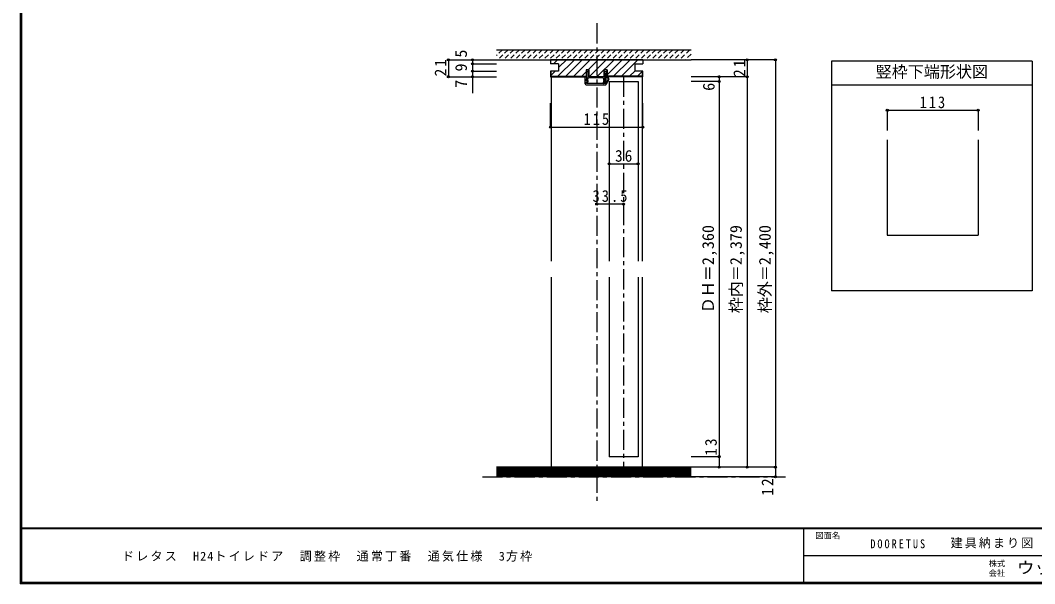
# Model space of a CAD drawing. Units: millimetres at full size, sheet at 1:5. Extents: x -973 to 977, y -718 to 696.
# Drawn here: x -973 to 290, y -701 to 1 of the extents above; entities that cross this region are included whole.
import ezdxf
from ezdxf.enums import TextEntityAlignment as Align

# ---------------------------------------------------------------- set-up
doc = ezdxf.new("R2010")
doc.units = ezdxf.units.MM
doc.header["$LTSCALE"] = 5
doc.header["$PDMODE"] = 32
doc.header["$PDSIZE"] = 2.5
doc.linetypes.add('CHAIN1', pattern=[8, 5, -1, 1, -1])
doc.linetypes.add('DASHED1', pattern=[1.8, 1.2, -0.6])
for name, color, linetype in [('0-0_補助線', 7, 'Continuous'), ('0-1_通り芯', 4, 'DASHED1'), ('0-3_仕上げ', 7, 'Continuous'), ('0-4_枠', 3, 'Continuous'), ('0-6_扉', 6, 'Continuous'), ('0-A_文字', 3, 'Continuous'), ('0-B_寸法', 7, 'Continuous'), ('F-0_補助線', 7, 'Continuous'), ('F-1_枠', 6, 'Continuous'), ('F-A_文字', 7, 'Continuous')]:
    doc.layers.add(name, color=color, linetype=linetype)
doc.styles.add('ＭＳ ゴシック', font='')
doc.styles.get('ＭＳ ゴシック').set_extended_font_data('MS Gothic')

msp = doc.modelspace()

# ---------------------------------------------------------------- linework, layer by layer
at = {"layer": '0-0_補助線', "color": 3}
for p, q in [((-313.194, -48), (-313.194, -53)), ((-198.194, -48), (-313.194, -48)), ((-198.194, -48), (-198.194, -53)), ((-303.194, -53), (-313.194, -53)), ((-303.194, -62), (-313.194, -62)), ((-313.194, -62), (-313.194, -69)), ((-303.194, -53), (-303.194, -62)), ((-242.673, -60.5), (-246.373, -60.5)), ((-246.373, -69), (-246.373, -60.5)), ((-242.673, -60.5), (-242.673, -69)), ((-208.194, -53), (-208.194, -62)), ((-208.194, -53), (-198.194, -53)), ((-198.194, -62), (-208.194, -62)), ((-198.694, -68.5), (-198.694, -62)), ((-198.194, -69), (-198.194, -62)), ((-313.194, -69), (-268.673, -69)), ((-246.373, -69), (-264.973, -69)), ((-198.694, -68.5), (-242.673, -68.5)), ((-198.194, -69), (-242.673, -69))]:
    msp.add_line(p, q, dxfattribs=at)
at = {"layer": '0-0_補助線', "color": 4}
for p, q in [((-309.28, -53), (-304.28, -48)), ((-303.981, -68.5), (-283.481, -48)), ((-302.194, -56.813), (-293.38, -48)), ((-294.081, -68.5), (-273.581, -48)), ((-284.182, -68.5), (-263.682, -48)), ((-266.282, -60.5), (-253.782, -48)), ((-264.383, -68.5), (-243.883, -48)), ((-254.484, -68.5), (-233.983, -48)), ((-242.673, -66.589), (-224.084, -48)), ((-234.685, -68.5), (-214.184, -48)), ((-224.785, -68.5), (-204.285, -48)), ((-312.694, -67.314), (-307.38, -62)), ((-274.282, -68.5), (-268.673, -62.891)), ((-214.886, -68.5), (-208.385, -62)), ((-204.986, -68.5), (-198.694, -62.208)), ((-313.194, -131.745), (-313.194, -101.883)), ((-198.194, -131.745), (-198.194, -101.883)), ((106.19, -110.894), (219.19, -110.894)), ((106.19, -110.894), (106.19, -135.894)), ((219.19, -110.894), (219.19, -135.894)), ((-313.194, -131.745), (-198.194, -131.745))]:
    msp.add_line(p, q, dxfattribs=at)
at = {"layer": '0-0_補助線'}
for p, q in [((-246.073, -64.5), (-244.573, -61.5)), ((-244.573, -61.5), (-242.673, -64.5)), ((-269.823, -78), (-269.823, -69.3)), ((-269.298, -69.102), (-267.848, -71.002)), ((-267.523, -64.5), (-268.673, -64.5)), ((-268.073, -71.5), (-268.323, -71.5)), ((-268.31, -71.887), (-267.837, -73.605)), ((-268.023, -71.5), (-267.773, -71.5)), ((-267.523, -69), (-267.523, -64.5)), ((-267.022, -72.334), (-266.709, -73.195)), ((-266.573, -71), (-266.573, -71.5)), ((-247.823, -70.5), (-266.073, -70.5)), ((-245.323, -69), (-266.023, -69)), ((-246.773, -73.969), (-247.591, -76.592)), ((-247.323, -71), (-247.323, -72.96)), ((-245.478, -74.517), (-246.255, -77.009)), ((-246.073, -64.5), (-245.323, -64.5)), ((-245.923, -70.5), (-245.923, -72.837)), ((-244.823, -70.5), (-245.923, -70.5)), ((-244.523, -71.5), (-245.775, -72.703)), ((-245.373, -73.5), (-245.323, -73.5)), ((-245.323, -64.5), (-245.323, -69)), ((-245.323, -77.5), (-245.323, -73.5)), ((-244.823, -69.7), (-244.823, -70.5)), ((-243.823, -69.7), (-244.823, -69.7)), ((-242.323, -70.4), (-244.823, -70.4)), ((-243.823, -71.5), (-244.523, -71.5)), ((-243.823, -69.7), (-243.823, -64.5)), ((-243.823, -64.5), (-242.673, -64.5)), ((-242.323, -69.7), (-243.823, -69.7)), ((-243.823, -78.5), (-243.823, -71.5)), ((-241.339, -71.991), (-243.823, -76.94)), ((-240.713, -72.305), (-243.823, -78.5)), ((-268.823, -79), (-244.323, -79)), ((-245.323, -77.5), (-268.323, -77.5))]:
    msp.add_line(p, q, dxfattribs=at)
at = {"layer": '0-0_補助線', "color": 6}
msp.add_line((-240.194, -75), (-204.194, -75), dxfattribs=at)
at = {"layer": '0-0_補助線', "color": 3}
for points in [[(-312.694, -62), (-312.694, -68.5), (-268.673, -68.5)], [(-264.973, -69), (-264.973, -60.5), (-268.673, -60.5), (-268.673, -69)]]:
    msp.add_lwpolyline(points, dxfattribs=at)
at = {"layer": '0-0_補助線'}
for points in [[(-265.273, -64.5), (-266.773, -61.5), (-268.673, -64.5)], [(-268.323, -77.5), (-268.323, -75.4), (-266.323, -75.4), (-266.323, -74.2), (-268.323, -74.2), (-268.323, -71.5)], [(-267.523, -69), (-267.773, -69), (-267.773, -71.5)], [(-265.273, -64.5), (-266.023, -64.5), (-266.023, -69)]]:
    msp.add_lwpolyline(points, dxfattribs=at)
for centre, radius, start, end in [((-269.523, -69.3), 0.3, 41.34778, 180), ((-268.023, -71.8), 0.3, 90, 196.79003), ((-268.073, -71.2), 0.3, 270, 41.34778), ((-267.273, -73.4), 0.6, 196.79003, 270), ((-267.273, -73.4), 0.6, 270, 23.33765), ((-267.573, -71.5), 1, 303.47738, 0), ((-266.073, -71), 0.5, 90, 180), ((-247.823, -71), 0.5, 0, 90), ((-246.123, -72.96), 1.2, 180, 237.21126), ((-245.123, -72.837), 0.8, 180, 221.40962), ((-245.373, -73), 0.5, 143.61521, 270), ((-246.623, -74.16), 1.2, 342.67017, 41.40962), ((-242.323, -71.5), 1.8, 333.42485, 90), ((-242.323, -71.5), 1.1, 333.42485, 90), ((-268.823, -78), 1, 180, 270), ((-246.923, -76.8), 0.7, 162.67017, 342.67017), ((-244.323, -78.5), 0.5, 270, 0)]:
    msp.add_arc(centre, radius, start, end, dxfattribs=at)
for p in [(106.19, -110.894), (219.19, -110.894), (-313.194, -131.745), (-198.194, -131.745)]:
    msp.add_point(p, dxfattribs=at)
at = {"layer": '0-1_通り芯', "linetype": 'CHAIN1'}
for p, q in [((-255.694, -2.5), (-255.694, -598.742)), ((-222.194, -69), (-222.194, -555.5)), ((-397.847, -567.5), (-20.745, -567.5))]:
    msp.add_line(p, q, dxfattribs=at)
at = {"layer": '0-1_通り芯'}
for p, q in [((-373.136, -35.5), (-380.347, -42.711)), ((-366.065, -35.5), (-378.565, -48)), ((-358.994, -35.5), (-371.494, -48)), ((-351.923, -35.5), (-364.423, -48)), ((-344.852, -35.5), (-357.352, -48)), ((-337.781, -35.5), (-350.281, -48)), ((-330.71, -35.5), (-343.21, -48)), ((-323.638, -35.5), (-336.138, -48)), ((-316.567, -35.5), (-329.067, -48)), ((-309.496, -35.5), (-321.996, -48)), ((-302.425, -35.5), (-314.925, -48)), ((-295.354, -35.5), (-307.854, -48)), ((-288.283, -35.5), (-300.783, -48)), ((-281.212, -35.5), (-293.712, -48)), ((-274.141, -35.5), (-286.641, -48)), ((-267.07, -35.5), (-279.57, -48)), ((-259.999, -35.5), (-272.499, -48)), ((-252.928, -35.5), (-265.428, -48)), ((-245.857, -35.5), (-258.357, -48)), ((-238.786, -35.5), (-251.286, -48)), ((-231.715, -35.5), (-244.215, -48)), ((-224.644, -35.5), (-237.144, -48)), ((-217.572, -35.5), (-230.072, -48)), ((-210.501, -35.5), (-223.001, -48)), ((-203.43, -35.5), (-215.93, -48)), ((-196.359, -35.5), (-208.859, -48)), ((-189.288, -35.5), (-201.788, -48)), ((-182.217, -35.5), (-194.717, -48)), ((-175.146, -35.5), (-187.646, -48)), ((-168.075, -35.5), (-180.575, -48)), ((-161.004, -35.5), (-173.504, -48)), ((-153.933, -35.5), (-166.433, -48)), ((-146.862, -35.5), (-159.362, -48)), ((-139.791, -35.5), (-152.291, -48)), ((-138.248, -41.029), (-145.22, -48))]:
    msp.add_line(p, q, dxfattribs=at)
at = {"layer": '0-1_通り芯', "color": 2, "linetype": 'Continuous'}
for p, q in [((-380.347, -35.5), (-138.248, -35.5)), ((-380.347, -48), (-138.248, -48))]:
    msp.add_line(p, q, dxfattribs=at)
at = {"layer": '0-3_仕上げ', "color": 2}
for p, q in [((-138.248, -555.5), (-380.347, -555.5)), ((-138.248, -567.5), (-380.347, -567.5))]:
    msp.add_line(p, q, dxfattribs=at)
at = {"layer": '0-3_仕上げ'}
for p, q in [((-138.248, -557), (-380.347, -557)), ((-138.248, -558.5), (-380.347, -558.5)), ((-138.248, -560), (-380.347, -560)), ((-138.248, -561.5), (-380.347, -561.5)), ((-138.248, -563), (-380.347, -563)), ((-138.248, -564.5), (-380.347, -564.5)), ((-138.248, -566), (-380.347, -566))]:
    msp.add_line(p, q, dxfattribs=at)
at = {"layer": '0-4_枠', "color": 4}
for p, q in [((-312.194, -69), (-312.194, -298.75)), ((-199.194, -69), (-199.194, -298.75)), ((-312.194, -318.75), (-312.194, -555.5)), ((-199.194, -318.75), (-199.194, -555.5))]:
    msp.add_line(p, q, dxfattribs=at)
at = {"layer": '0-4_枠'}
for p, q in [((106.19, -147.826), (106.19, -266.48)), ((219.19, -147.826), (219.19, -266.48)), ((106.19, -266.48), (219.19, -266.48))]:
    msp.add_line(p, q, dxfattribs=at)
at = {"layer": '0-6_扉'}
for p, q in [((-240.194, -75), (-240.194, -298.75)), ((-204.194, -75), (-204.194, -298.75)), ((-240.194, -318.75), (-240.194, -542.5)), ((-204.194, -318.75), (-204.194, -542.5)), ((-204.194, -542.5), (-240.194, -542.5))]:
    msp.add_line(p, q, dxfattribs=at)
at = {"layer": '0-A_文字'}
for p, q in [((36.653, -49.5), (36.653, -336.007)), ((286.653, -49.5), (36.653, -49.5)), ((286.653, -49.5), (286.653, -336.007)), ((286.653, -79.5), (36.653, -79.5)), ((286.653, -336.007), (36.653, -336.007))]:
    msp.add_line(p, q, dxfattribs=at)
at = {"layer": '0-B_寸法', "color": 4}
for p, q in [((-440.347, -48), (-380.347, -48)), ((-440.347, -48), (-440.347, -69)), ((-410.347, -48), (-410.347, -89.609)), ((-33.248, -48), (-138.248, -48)), ((-68.248, -48), (-68.248, -555.5)), ((-33.248, -48), (-33.248, -567.5)), ((-410.347, -53), (-380.347, -53)), ((-410.347, -62), (-380.347, -62)), ((-440.347, -69), (-380.347, -69)), ((-68.248, -69), (-138.248, -69)), ((-103.248, -75), (-138.248, -75)), ((-103.248, -69), (-103.248, -555.5)), ((-240.194, -177.691), (-204.194, -177.691)), ((-222.194, -227.691), (-255.694, -227.691)), ((-103.248, -542.5), (-138.248, -542.5)), ((-33.248, -555.5), (-138.248, -555.5)), ((-33.248, -567.5), (-138.248, -567.5))]:
    msp.add_line(p, q, dxfattribs=at)
at = {"layer": '0-B_寸法'}
for p in [(-440.347, -48), (-410.347, -48), (-68.248, -48), (-33.248, -48), (-410.347, -53), (-410.347, -62), (-440.347, -69), (-410.347, -69), (-103.248, -69), (-103.248, -75), (-68.248, -69), (-240.194, -177.691), (-204.194, -177.691), (-255.694, -227.691), (-222.194, -227.691), (-103.248, -542.5), (-103.248, -555.5), (-68.248, -555.5), (-33.248, -555.5), (-33.248, -567.5)]:
    msp.add_point(p, dxfattribs=at)
at = {"layer": 'F-1_枠'}
for p, q in [((-973.347, 695.833), (-973.347, -700.833)), ((-972.514, 695.833), (-972.514, -700.833)), ((-971.68, 695.833), (-971.68, -700.833)), ((976.653, -631.667), (-973.347, -631.667)), ((976.653, -632.5), (-973.347, -632.5)), ((1.653, -632.5), (1.653, -699.167)), ((1.653, -665.833), (974.986, -665.834)), ((976.653, -699.167), (-973.347, -699.167)), ((976.653, -700), (-973.347, -700)), ((976.653, -700.833), (-973.347, -700.833))]:
    msp.add_line(p, q, dxfattribs=at)

# ---------------------------------------------------------------- texts
at = {"layer": '0-0_補助線', "char_height": 14.66, "attachment_point": 7, "style": 'ＭＳ ゴシック'}
for s, insert in [('\\T1.27;\\W0.9;113', (146.44, -108.394)), ('\\T1.27;\\W0.9;115', (-271.944, -129.245))]:
    msp.add_mtext(s, dxfattribs=dict(at, insert=insert))
at = {"layer": '0-A_文字', "color": 7, "style": 'ＭＳ ゴシック'}
msp.add_text('竪枠下端形状図', height=14.66, dxfattribs=at).set_placement((91.653, -74.5), align=Align.BOTTOM_LEFT)
at = {"layer": '0-B_寸法', "style": 'ＭＳ ゴシック'}
for s, p in [('5', (-412.847, -45.223)), ('9', (-412.847, -62.5)), ('7', (-412.847, -82.77)), ('6', (-104.497, -86.623)), ('ＤＨ＝2,360', (-105.285, -363.75)), ('枠内＝2,379', (-70.605, -363.75)), ('枠外＝2,400', (-34.591, -363.75))]:
    msp.add_text(s, height=14.66, rotation=90, dxfattribs=at).set_placement(p, align=Align.BOTTOM_LEFT)
at = {"layer": '0-B_寸法', "char_height": 14.66, "attachment_point": 7, "rotation": 90, "style": 'ＭＳ ゴシック'}
for s, insert in [('\\T1.27;\\W0.95;21', (-442.847, -68.588)), ('\\T1.27;\\W0.95;21', (-70.748, -69.194)), ('\\T1.27;\\W0.95;13', (-105.957, -541.32)), ('\\T1.27;\\W0.95;12', (-35.748, -591.091))]:
    msp.add_mtext(s, dxfattribs=dict(at, insert=insert))
at = {"layer": '0-B_寸法', "char_height": 14.66, "attachment_point": 7, "style": 'ＭＳ ゴシック'}
for s, insert in [('\\T1.27;\\W0.95;36', (-232.819, -175.191)), ('\\T1.28;\\W0.9;33.5', (-260.819, -225.191))]:
    msp.add_mtext(s, dxfattribs=dict(at, insert=insert))
at = {"layer": 'F-0_補助線', "char_height": 11, "attachment_point": 7, "style": 'ＭＳ ゴシック'}
for s, insert in [('\\T1.17;建具納まり図', (185.035, -656.798)), ('\\T1.39;\\W0.85;DOORETUS', (84.986, -656.798))]:
    msp.add_mtext(s, dxfattribs=dict(at, insert=insert))
at = {"layer": 'F-A_文字', "style": 'ＭＳ ゴシック'}
for s, p in [('図面名', (16.653, -646.667)), ('株式', (232.486, -681.5)), ('会社', (232.486, -693.5))]:
    msp.add_text(s, height=7.331, dxfattribs=at).set_placement(p, align=Align.BOTTOM_LEFT)
at = {"layer": 'F-A_文字', "style": 'ＭＳ ゴシック', "width": 1.1}
msp.add_text('ウッドワン・・・', height=14.66, dxfattribs=at).set_placement((267.486, -692.5), align=Align.BOTTOM_LEFT)
at = {"layer": 'F-A_文字', "insert": (-846.68, -673.333), "char_height": 11, "attachment_point": 7, "style": 'ＭＳ ゴシック'}
msp.add_mtext('\\T1.18;ドレタス\u3000H24トイレドア\u3000調整枠\u3000通常丁番\u3000通気仕様\u30003方枠', dxfattribs=at)

doc.saveas('drawing.dxf')
